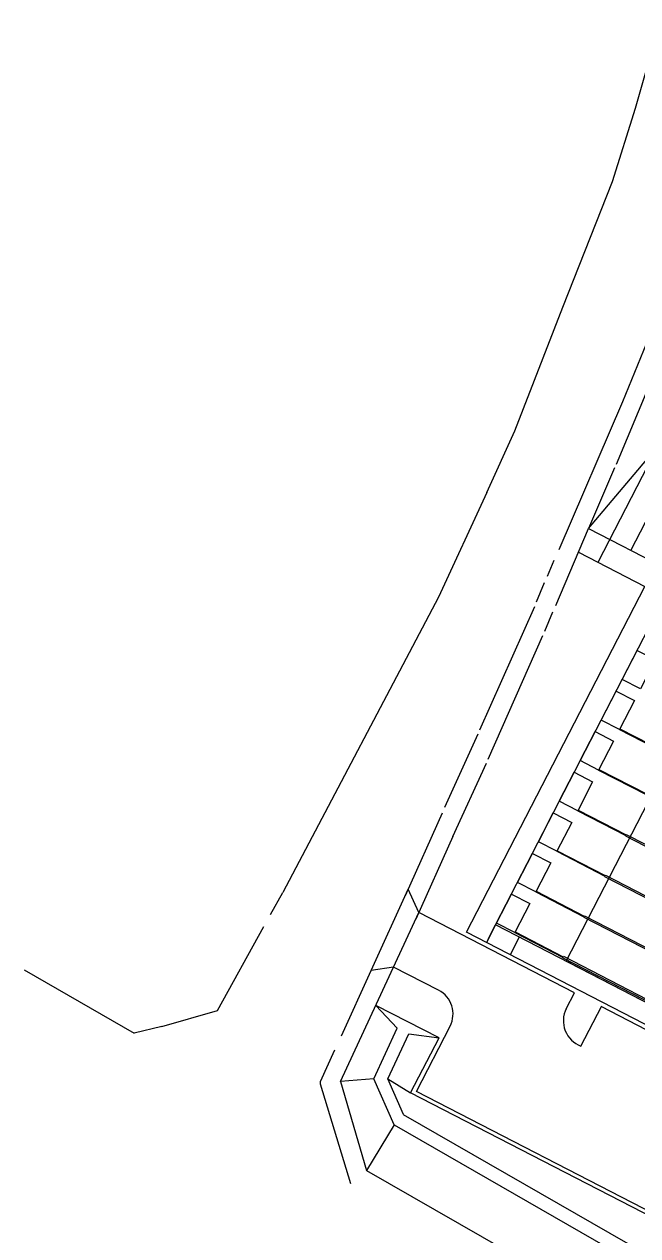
# Model space of a CAD drawing. Header units: millimetres. Extents: x -2 to 21000, y -2 to 14850.
# Drawn here: x 435 to 870, y 1893 to 2750 of the extents above; entities that cross this region are included whole.
import ezdxf

# ---------------------------------------------------------------- set-up
doc = ezdxf.new("R2010")
doc.units = ezdxf.units.MM
doc.layers.add('HOVED', color=31, linetype='Continuous')

msp = doc.modelspace()

# ---------------------------------------------------------------- linework, layer by layer
at = {"layer": 'HOVED'}
for p, q in [((868.08, 2690.62), (884.96, 2750.08)), ((851.61, 2638.84), (868.08, 2690.62)), ((816.49, 2549.99), (851.61, 2638.84)), ((864.69, 2377.88), (992.49, 2625.79)), ((841.44, 2369.47), (962.94, 2605.14)), ((782.53, 2462.36), (816.49, 2549.99)), ((858.98, 2483.11), (880.2, 2535.07)), ((854.6, 2438.79), (885.74, 2513.49)), ((813.97, 2378.63), (858.98, 2483.11)), ((762.83, 2418.8), (782.53, 2462.36)), ((834.77, 2393.31), (883.74, 2451.51)), ((853.03, 2436.27), (834.77, 2393.31)), ((762.83, 2418.8), (728.69, 2344.87)), ((811.55, 2338.99), (834.77, 2393.31)), ((834.77, 2393.31), (932.48, 2342.93)), ((827.63, 2376.59), (874.59, 2352.38)), ((805.75, 2359.7), (810.53, 2370.9)), ((748.5, 2107.81), (874.59, 2352.38)), ((798, 2341.56), (803.6, 2355.16)), ((728.69, 2344.87), (618.49, 2136.01)), ((768.96, 2112.98), (889.03, 2345.87)), ((757.9, 2251.05), (796.64, 2338.31)), ((803.8, 2320.85), (809.41, 2334.45)), ((763.7, 2230.34), (802.45, 2317.59)), ((733.01, 2196.24), (756.64, 2248.22)), ((856.68, 2251.23), (856.91, 2251.68)), ((856.68, 2251.23), (890.73, 2233.67)), ((856.91, 2251.68), (890.96, 2234.12)), ((738.82, 2175.53), (762.44, 2227.5)), ((841.87, 2222.5), (842.1, 2222.95)), ((841.87, 2222.5), (875.92, 2204.95)), ((842.1, 2222.95), (876.15, 2205.4)), ((827.06, 2193.77), (827.29, 2194.22)), ((827.29, 2194.22), (861.34, 2176.67)), ((731.12, 2192.15), (704.91, 2133.63)), ((827.06, 2193.77), (861.11, 2176.22)), ((860.96, 2175.94), (861.48, 2176.95)), ((861.48, 2176.95), (927, 2143.17)), ((738.82, 2175.53), (712.61, 2117.01)), ((860.96, 2175.94), (926.48, 2142.17)), ((812.25, 2165.05), (812.48, 2165.5)), ((812.25, 2165.05), (846.3, 2147.5)), ((812.48, 2165.5), (846.53, 2147.94)), ((846.15, 2147.22), (846.67, 2148.22)), ((846.15, 2147.22), (911.67, 2113.44)), ((846.67, 2148.22), (912.19, 2114.45)), ((609.67, 2120.26), (618.49, 2136.01)), ((680.84, 2080.71), (707.01, 2138.3)), ((714.71, 2121.69), (707.01, 2138.3)), ((797.44, 2136.32), (797.67, 2136.77)), ((797.44, 2136.32), (831.49, 2118.77)), ((797.67, 2136.77), (831.72, 2119.22)), ((659.18, 2002.27), (714.71, 2121.69)), ((824.78, 2064.94), (714.71, 2121.69)), ((831.34, 2118.49), (831.86, 2119.5)), ((831.34, 2118.49), (896.86, 2084.71)), ((831.86, 2119.5), (897.38, 2085.72)), ((572.21, 2052.51), (604.94, 2111.76)), ((768.96, 2112.98), (762.56, 2100.56)), ((763.74, 2102.84), (768.96, 2112.98)), ((951.73, 2018.75), (768.96, 2112.98)), ((945.33, 2006.33), (748.5, 2107.81)), ((785.77, 2104.24), (779.36, 2091.82)), ((782.63, 2107.6), (782.86, 2108.04)), ((782.63, 2107.6), (816.68, 2090.04)), ((782.86, 2108.04), (816.91, 2090.49)), ((696.8, 2083.18), (680.84, 2080.71)), ((728.62, 2066.78), (696.8, 2083.18)), ((816.53, 2089.76), (817.05, 2090.77)), ((816.53, 2089.76), (882.05, 2055.99)), ((817.05, 2090.77), (882.57, 2057)), ((435.47, 2081.2), (513.24, 2036.51)), ((659.93, 2034.65), (680.84, 2080.71)), ((819.01, 2053.74), (824.78, 2064.94)), ((532.81, 2041.2), (572.21, 2052.51)), ((728.95, 2033.03), (684.21, 2056.1)), ((699.27, 2039.93), (684.21, 2056.1)), ((829.29, 2027.17), (843.82, 2055.36)), ((943.89, 2003.53), (843.73, 2055.17)), ((532.81, 2041.2), (513.24, 2036.51)), ((682.82, 2004.09), (699.27, 2039.93)), ((712.97, 1995.16), (736.76, 2041.32)), ((692.66, 2004.16), (707.48, 2036.04)), ((707.48, 2036.04), (728.95, 2033.03)), ((708.88, 1994.11), (728.95, 2033.03)), ((645.19, 2002.23), (655.21, 2024.57)), ((645.19, 2000.41), (645.19, 2002.23)), ((666.55, 1929.75), (645.19, 2000.41)), ((682.82, 2004.09), (659.18, 2002.27)), ((659.18, 2002.27), (677.7, 1939.27)), ((697.2, 1971.61), (682.82, 2004.09)), ((703.87, 1978.93), (692.66, 2004.16)), ((692.66, 2004.16), (708.88, 1994.11)), ((1790.24, 1436.61), (708.88, 1994.11)), ((1438.19, 1621.27), (712.97, 1995.16)), ((697.2, 1971.61), (677.7, 1939.27)), ((697.2, 1971.61), (1783.06, 1348.47)), ((703.59, 1978.91), (1787.79, 1356.72)), ((677.7, 1939.27), (2286.7, 1018.34))]:
    msp.add_line(p, q, dxfattribs=at)
msp.add_lwpolyline([(998.67, 2289.34), (878.6, 2056.45), (818.91, 2087.23), (938.98, 2320.12)], close=True, dxfattribs=at)
for points in [[(882.06, 2300.45), (871.49, 2279.95), (858.5, 2286.65), (869.06, 2307.15), (882.06, 2300.45)], [(867.25, 2271.72), (856.68, 2251.23), (843.69, 2257.92), (854.25, 2278.42), (867.25, 2271.72)], [(852.44, 2243), (841.87, 2222.5), (828.88, 2229.2), (839.45, 2249.69), (852.44, 2243)], [(837.63, 2214.27), (827.06, 2193.77), (814.07, 2200.47), (824.64, 2220.97), (837.63, 2214.27)], [(822.82, 2185.54), (812.25, 2165.05), (799.26, 2171.75), (809.83, 2192.24), (822.82, 2185.54)], [(808.01, 2156.82), (797.44, 2136.32), (784.45, 2143.02), (795.02, 2163.51), (808.01, 2156.82)], [(793.2, 2128.09), (782.63, 2107.6), (769.64, 2114.29), (780.21, 2134.79), (793.2, 2128.09)]]:
    msp.add_lwpolyline(points, dxfattribs=at)
for centre, start, end in [((719.96, 2049.98), 332.7267, 62.7267), ((835.81, 2045.08), 152.7267, 250.06248)]:
    msp.add_arc(centre, 18.9, start, end, dxfattribs=at)

doc.saveas('drawing.dxf')
